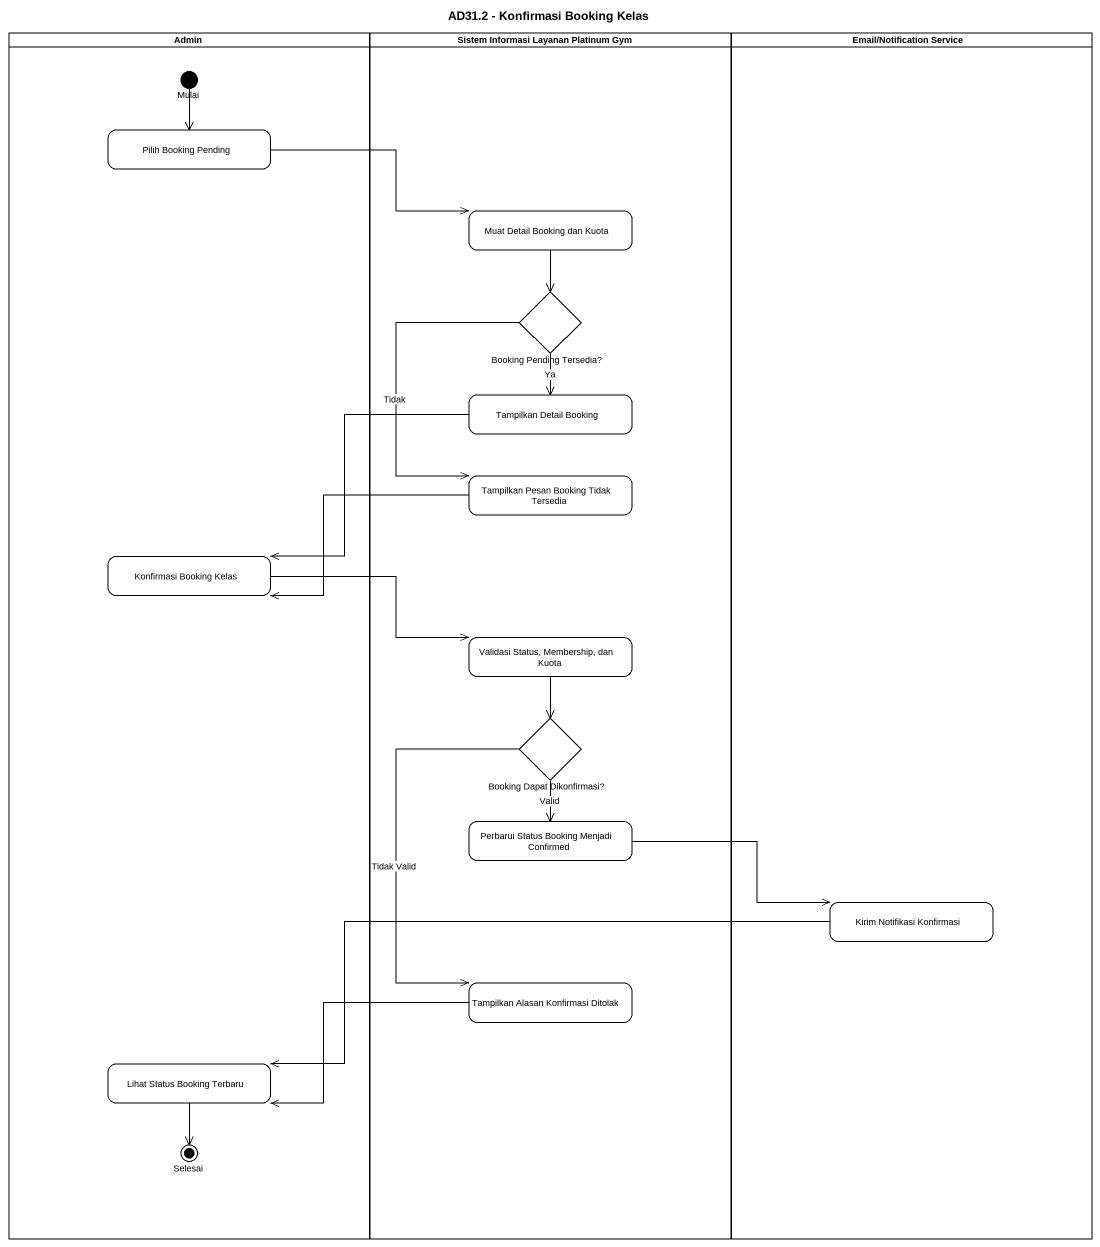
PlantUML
@startuml
title AD31.2 - Konfirmasi Booking Kelas
hide empty description
state Admin <<partition>> {
  state Mulai <<start>>
  state "Pilih Booking Pending" as Pilih_Booking_Pending
  state "Konfirmasi Booking Kelas" as Konfirmasi_Booking_Kelas
  state "Lihat Status Booking Terbaru" as Lihat_Status_Booking_Terbaru
  state Selesai <<end>>
}
state "Sistem Informasi Layanan Platinum Gym" as Sistem_Informasi_Layanan <<partition>> {
  state "Muat Detail Booking dan Kuota" as Muat_Detail_Booking_dan
  state "Booking Pending Tersedia?" as Booking_Pending_Tersedia <<choice>>
  state "Tampilkan Detail Booking" as Tampilkan_Detail_Booking
  state "Tampilkan Pesan Booking Tidak Tersedia" as Tampilkan_Pesan_Booking
  state "Validasi Status, Membership, dan Kuota" as Validasi_Status_Membership
  state "Booking Dapat Dikonfirmasi?" as Booking_Dapat_Dikonfirmasi <<choice>>
  state "Perbarui Status Booking Menjadi Confirmed" as Perbarui_Status_Booking
  state "Tampilkan Alasan Konfirmasi Ditolak" as Tampilkan_Alasan_Konfirmasi
}
state "Email/Notification Service" as Email_Notification_Service <<partition>> {
  state "Kirim Notifikasi Konfirmasi" as Kirim_Notifikasi_Konfirmasi
}
Mulai --> Pilih_Booking_Pending
Pilih_Booking_Pending -right-> Muat_Detail_Booking_dan
Muat_Detail_Booking_dan --> Booking_Pending_Tersedia
Booking_Pending_Tersedia --> Tampilkan_Detail_Booking : Ya
Booking_Pending_Tersedia --> Tampilkan_Pesan_Booking : Tidak
Tampilkan_Detail_Booking -left-> Konfirmasi_Booking_Kelas
Tampilkan_Pesan_Booking -left-> Konfirmasi_Booking_Kelas
Konfirmasi_Booking_Kelas -right-> Validasi_Status_Membership
Validasi_Status_Membership --> Booking_Dapat_Dikonfirmasi
Booking_Dapat_Dikonfirmasi --> Perbarui_Status_Booking : Valid
Booking_Dapat_Dikonfirmasi --> Tampilkan_Alasan_Konfirmasi : Tidak Valid
Perbarui_Status_Booking -right-> Kirim_Notifikasi_Konfirmasi
Kirim_Notifikasi_Konfirmasi -left-> Lihat_Status_Booking_Terbaru
Tampilkan_Alasan_Konfirmasi -left-> Lihat_Status_Booking_Terbaru
Lihat_Status_Booking_Terbaru --> Selesai
@enduml
